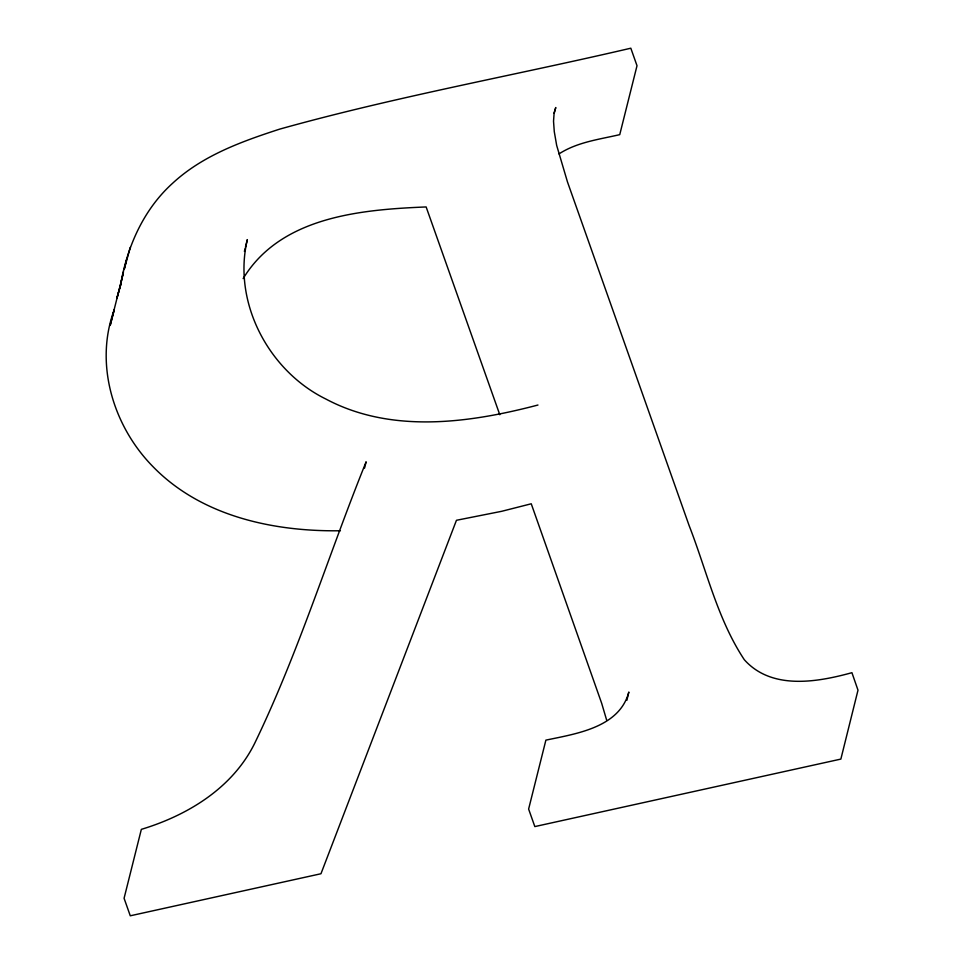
<?xml version="1.0" encoding="UTF-8"?>
<svg xmlns="http://www.w3.org/2000/svg" width="964" height="964" viewBox="0 0 964 964"><rect width="100%" height="100%" fill="white"/><g stroke="black" fill="none" stroke-linecap="round" stroke-linejoin="round"><path stroke-width="1.45" d="M123.513 271.679L120.572 284.886C127.14 246.736 143.467 209.574 172.604 183.268C202.524 155.541 241.615 141.479 279.729 129.116C395.421 96.761 513.884 75.517 630.817 48.2L637.011 65.721L619.744 134.647C599.09 139.431 577.147 142.13 558.987 153.915M126.453 260.003L124.163 269.583L130.248 247.362M626.877 700.31L628.841 692.031C619.442 727.555 576.4 733.688 545.889 740.135L528.621 809.061L534.827 826.582L840.861 759.09L857.996 690.176L851.923 672.691C817.014 682.295 771.586 690.248 744.316 659.725C717.433 619.117 706.648 570.531 689.115 525.561L567.471 181.919L556.674 145.431L554.276 131.622L553.529 121.223L554.071 113.812L555.77 107.51L553.999 113.186M244.398 251.411L245.097 248.616M245.422 247.326L247.338 239.602C232.396 302.431 268.667 370.947 325.856 399.024C391.3 433.872 469.227 423.088 537.96 405.025M364.549 468.106L366.127 461.804C328.603 554.649 299.081 651.025 255.641 741.328C233.939 787.178 188.438 815.11 141.346 829.353L124.079 898.279L130.273 915.8L320.964 873.746L456.454 520.283L501.678 511.306L531.248 503.786L601.669 703.286L606.621 720.024M122.777 275.162L110.197 325.398L114.294 309.769M114.294 309.649C94.207 363.609 113.125 425.811 152.408 466.058C200.693 516.174 273.137 531.742 340.413 530.754M243.145 278.584C280.801 216.647 360.669 209.634 426.136 206.947L499.786 414.725M120.898 284.067L116.837 298.37L120.898 284.067"/></g></svg>
